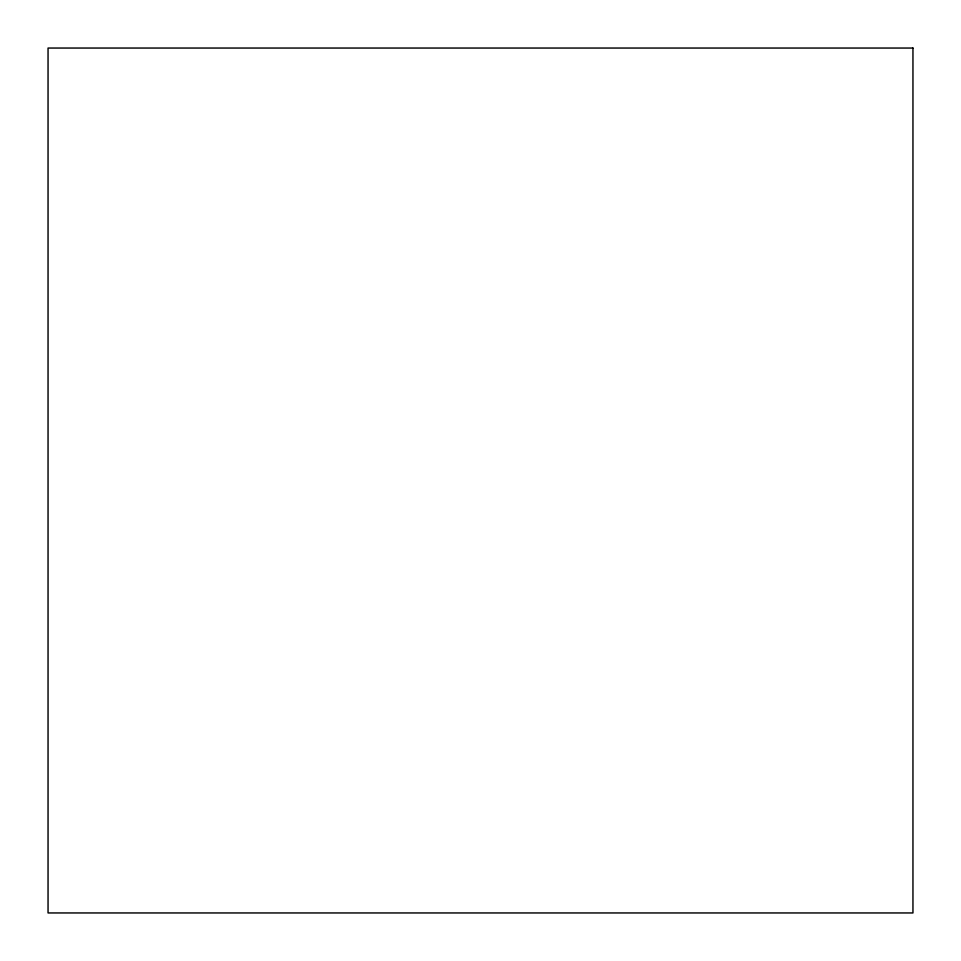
<?xml version="1.0" encoding="UTF-8"?>
<svg xmlns="http://www.w3.org/2000/svg" width="961" height="961" viewBox="0 0 961 961"><rect width="100%" height="100%" fill="white"/><g stroke="black" fill="none" stroke-linecap="round" stroke-linejoin="round"><path stroke-width="1.44" d="M912.95 48.05L48.05 48.05L48.05 912.95L912.95 912.95L912.95 48.05"/></g></svg>
